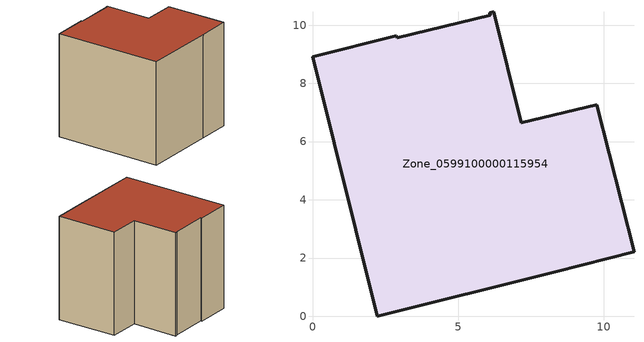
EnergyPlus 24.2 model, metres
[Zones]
Zone_0599100000115954
 floor ground (C_G): 0,8.91 2.88,9.63 2.9,9.57 6.1,10.33 6.09,10.43 6.23,10.46 7.17,6.64 9.76,7.27 11.04,2.22 8.35,1.53 2.22,0 z0
 wall outside (C_F): 2.22,0 8.35,1.53 11.04,2.22 9.76,7.27 7.17,6.64 6.23,10.46 6.09,10.43 6.1,10.33 2.9,9.57 2.88,9.63 0,8.91 2.22,0 z0:8.73
 roof outside (C_R): 6.23,10.46 6.09,10.43 6.1,10.33 2.9,9.57 2.88,9.63 0,8.91 2.22,0 8.35,1.53 11.04,2.22 9.76,7.27 7.17,6.64 z8.73
[BUILDING]
Pand.0599100000115954: North Axis=0; Terrain=City; Loads Convergence Tolerance Value=0.04; Temperature Convergence Tolerance Value=0.4; Solar Distribution=FullExterior; Maximum Number of Warmup Days=25; Minimum Number of Warmup Days=1
[Site:Location]
Rotterdam.The.Hague.AP_ZH_NLD Design_Conditions: Latitude=51.96; Longitude=4.45; Time Zone=1; Elevation=-4.5
[SITE:GROUNDTEMPERATURE:BUILDINGSURFACE]
18, 18, 18, 18, 18, 18, 18, 18, 18, 18, 18, 18
[MATERIAL] Thermal Absorptance=0.9; Solar Absorptance=0.7; Visible Absorptance=0.7
Name | Roughness | Thickness | Conductivity | Density | Specific Heat
G.TC.1965-1974 | MediumSmooth | 0.15 | 0.882353 | 540 | 1210
F.TC.1965-1974 | Rough | 0.3 | 0.697674 | 1920 | 840
R.TC.1965-1974 | MediumRough | 0.2 | 0.232558 | 1500 | 1000
[CONSTRUCTION]
C_G: G.TC.1965-1974
C_F: F.TC.1965-1974
C_R: R.TC.1965-1974
[ZONE]
Zone_0599100000115954: Type=1; Multiplier=1; Ceiling Height=Autocalculate; Volume=Autocalculate; Floor Area=autocalculate; Part of Total Floor Area=Yes
[ZONEINFILTRATION:DESIGNFLOWRATE]
Infil_Zone_0599100000115954: Zone or ZoneList or Space or SpaceList=Zone_0599100000115954; Schedule=AlwaysOn; Design Flow Rate Calculation Method=Flow/Area; Flow Rate per Floor Area=0.003; Constant Term Coefficient=1; Temperature Term Coefficient=0; Velocity Term Coefficient=0; Velocity Squared Term Coefficient=0
[HVACTEMPLATE:ZONE:IDEALLOADSAIRSYSTEM]
Zone_0599100000115954: Maximum Heating Supply Air Temperature=50; Minimum Cooling Supply Air Temperature=13; Maximum Heating Supply Air Humidity Ratio=0.0156; Minimum Cooling Supply Air Humidity Ratio=0.0077; Heating Limit=NoLimit; Cooling Limit=NoLimit; Dehumidification Control Type=ConstantSensibleHeatRatio; Cooling Sensible Heat Ratio=0.7; Dehumidification Setpoint=60; Humidification Control Type=None; Humidification Setpoint=30; Outdoor Air Method=None; Outdoor Air Flow Rate per Person=0.00944; Outdoor Air Flow Rate per Zone Floor Area=0; Outdoor Air Flow Rate per Zone=0; Demand Controlled Ventilation Type=None; Outdoor Air Economizer Type=NoEconomizer; Heat Recovery Type=None; Sensible Heat Recovery Effectiveness=0.7; Latent Heat Recovery Effectiveness=0.65
[ZONECONTROL:THERMOSTAT]
ThermostatControl_Zone_0599100000115954: Zone or ZoneList=Zone_0599100000115954; Control Type Schedule=DualSetpointControlType; Control 1=Thermostat_Zone_0599100000115954; Temperature Difference Between Cutout And Setpoint=0
[THERMOSTATSETPOINT:DUALSETPOINT]
Thermostat_Zone_0599100000115954: Heating Setpoint Temperature Schedule=HeatingSetpoint_Zone_0599100000115954; Cooling Setpoint Temperature Schedule=CoolingSetpoint_Zone_0599100000115954
[SCHEDULE:COMPACT]
HeatingSetpoint_Zone_0599100000115954: Through: 12/31, For: AllDays, Until: 24:00, 21
CoolingSetpoint_Zone_0599100000115954: Through: 12/31, For: AllDays, Until: 24:00, 24
DualSetpointControlType: Through: 12/31, For: AllDays, Until: 24:00, 4
AlwaysOn: Through: 12/31, For: AllDays, Until: 24:00, 1
